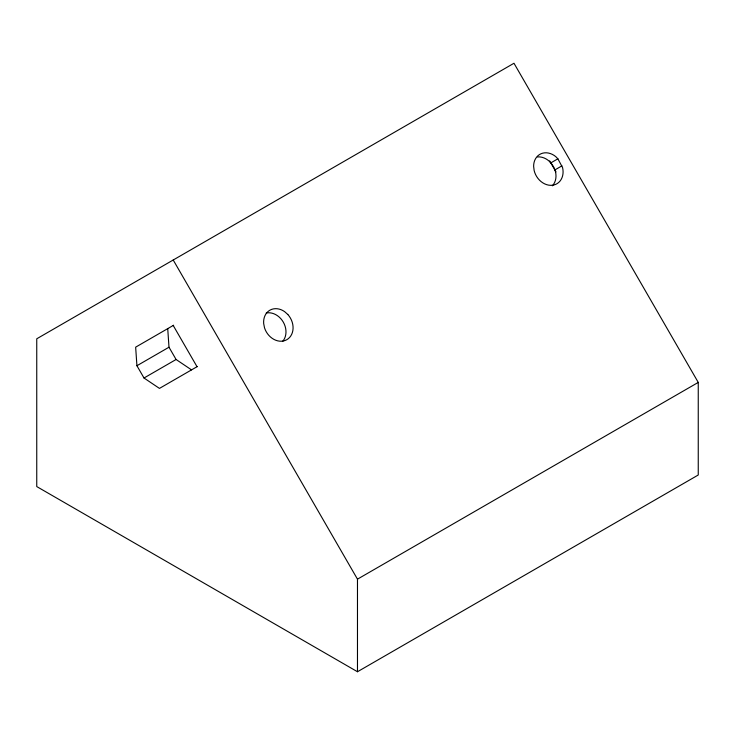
<?xml version="1.0" encoding="UTF-8"?>
<svg xmlns="http://www.w3.org/2000/svg" width="735" height="735" viewBox="0 0 735 735"><rect width="100%" height="100%" fill="white"/><g stroke="black" fill="none" stroke-linecap="round" stroke-linejoin="round"><path stroke-width="1.1" d="M357.476 671.744L698.25 475.003L698.25 382.411L513.986 63.256L36.75 338.789L36.75 486.57L357.476 671.744L357.476 579.162L173.212 259.997M173.653 325.21L135.653 347.159L136.921 365.736L144.014 378.01L159.458 388.402L197.467 366.462M136.921 365.736L168.995 347.214L167.727 328.637M144.014 378.01L176.088 359.488L191.532 369.88M550.8 162.904L557.883 158.806L562.578 167.598A17.006 13.891 60 0 1 552.205 185.275A17.006 13.891 60 0 1 534.143 170.52L533.628 166.266A17.006 13.891 60 0 1 555.688 156.564L557.883 158.806M554.861 169.941L561.944 165.844M357.476 579.162L698.25 382.411M551.654 163.776L548.595 160.653A17.006 13.891 60 0 0 537.414 156.932M552.242 164.723L554.006 167.543M549.651 160.919L556.009 171.926M173.212 325.467L197.026 366.71M168.995 347.214L176.088 359.488M554.291 168.343L555.485 171.696A17.006 13.891 60 0 1 552.371 185.826M266.226 313A17.006 13.891 60 0 1 283.324 322.169A17.006 13.891 60 0 1 282.543 341.527M287.817 314.488L284.574 311.612A17.006 13.891 60 0 0 263.672 323.519L264.499 327.764A17.006 13.891 60 0 0 286.788 339.717A17.006 13.891 60 0 0 287.817 314.488"/></g></svg>
